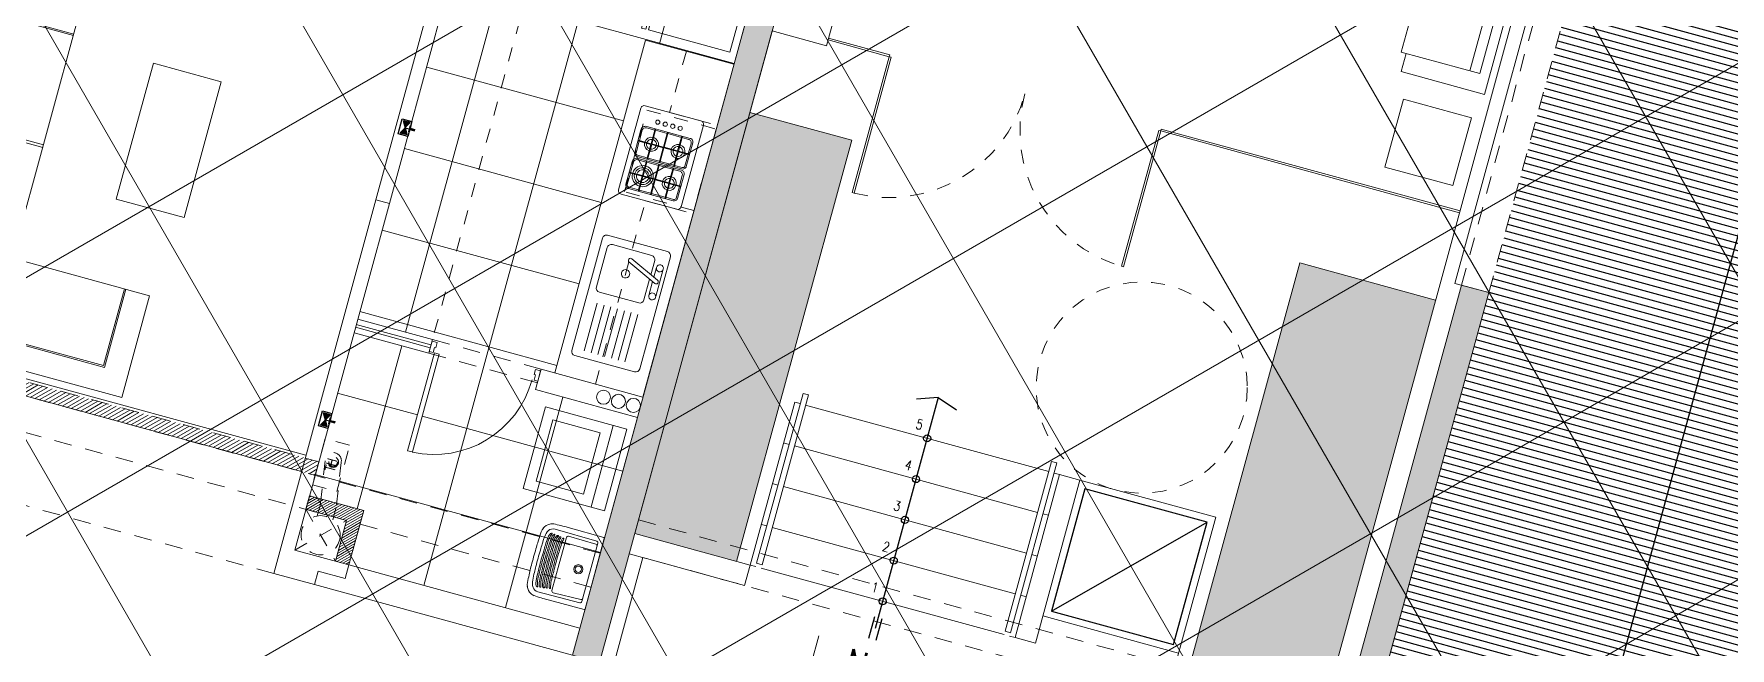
# Model space of a CAD drawing. Header units: inches. Extents: x 0 to 766, y -245 to 236.
# Drawn here: x 191.19 to 203.24, y 35.73 to 40.09 of the extents above; entities that cross this region are included whole.
import ezdxf
from ezdxf.enums import TextEntityAlignment as Align

# ---------------------------------------------------------------- set-up
doc = ezdxf.new("R2010")
doc.units = ezdxf.units.IN
doc.header["$MEASUREMENT"] = 0
doc.set_wipeout_variables(frame=1)
for name, pattern in [('CONTINUA', [0]), ('DASHED2', [0.375, 0.25, -0.125]), ('HIDDEN2', [0.1875, 0.125, -0.0625])]:
    doc.linetypes.add(name, pattern=pattern)
for name, color, linetype, lineweight in [('A-PLACAS', 251, 'Continuous', 9), ('A-VIGAS', 251, 'HIDDEN2', 9), ('BARANDAS', 251, 'Continuous', 9), ('COC-LAV', 251, 'Continuous', 9), ('DLP_ETAPAS', 251, 'Continuous', 9), ('DLP_HATCH', 251, 'Continuous', 9), ('Gas', 251, 'G_Larga', 9), ('HATCH', 251, 'Continuous', 9), ('MOBILIARIO', 251, 'Continuous', 9), ('MURO-BAJO', 251, 'Continuous', 9), ('MUROS', 251, 'Continuous', 9), ('NIVELES-NPT', 251, 'Continuous', 9), ('PROYECCION', 251, 'DASHED2', 9), ('PROYECCIONES', 251, 'HIDDEN2', 9), ('PUERTAS', 251, 'Continuous', 9), ('RED-PLUVIAL', 251, 'Continuous', 9), ('TEXTO-INDICACIONES', 251, 'Continuous', 9), ('TEXTOINDICACIONES', 251, 'Continuous', 9), ('VEGETACION', 251, 'Continuous', 9), ('VIDRIOS', 251, 'Continuous', 9)]:
    doc.layers.add(name, color=color, linetype=linetype, lineweight=lineweight)
doc.styles.add('AREAS', font='ARIALN.TTF', dxfattribs={"width": 0.8})
doc.styles.add('ROMANS', font='romans.shx', dxfattribs={"width": 0.8})
doc.styles.get("Standard").update_dxf_attribs({"font": 'arial.ttf'})
doc.linetypes.add('G_Larga', pattern='A,2,-0.01,["G",Standard,S=0.1,R=0,X=0,Y=-0.05],-0.1', length=2.11)

# ---------------------------------------------------------------- blocks, each defined once
blk = doc.blocks.new('VEREDAS-EXTER_01')
at = {"layer": 'VEGETACION'}
h = blk.add_hatch(dxfattribs=at)
h.set_pattern_fill('AR-SAND', color=256, scale=0.001)
h.set_pattern_definition([(37.5, (0, 0), (-0.00160003, 0.048941324), [0, -0.038608, 0, -0.04318, 0, -0.041275]), (7.5, (0, 0), (0.04495233, 0.07168251), [0, -0.020828, 0, -0.034798, 0, -0.013335]), (327.5, (-0.03124, 0), (0.07909924, 0.00014372), [0, -0.0127, 0, -0.04572, 0, -0.05969]), (317.5, (-0.03124, 0), (0.07635565, 0.02229293), [0, -0.00635, 0, -0.029972, 0, -0.03429])])
h.paths.add_polyline_path([(1.385, -1.2), (1.385, -2.7), (22.778, -2.7, 0.414214), (24.278, -1.2)])
h.paths.add_polyline_path([(1.42, -1.626), (2.436, -1.626), (2.436, -1.266), (1.42, -1.266)], flags=24)
blk = doc.blocks.new('ESTR_PISO-1_PISO')
at = {"layer": 'HATCH'}
h = blk.add_hatch(color=256, dxfattribs=at)
h.dxf.hatch_style = 1
h.paths.add_polyline_path([(-21.6, -10), (-21.8, -10), (-21.8, -13.5), (-21.6, -13.5)])
h.paths.add_polyline_path([(-21.46, -5.2), (-22.16, -5.2), (-22.16, -5.45), (-21.46, -5.45)])
h.paths.add_polyline_path([(-21.6, -7.25), (-21.6, -7.5), (-29.75, -7.5), (-29.75, -12.9), (-30, -12.9), (-30, -7.25)])
h.paths.add_polyline_path([(-15.35, -5.8), (-15.35, -6.05), (-20.4, -6.05), (-20.4, -5.8)])
h.paths.add_polyline_path([(-18.3, -7.25), (-18.3, -7.5), (-16.25, -7.5), (-16.25, -14), (-16.05, -14), (-16.05, -7.25)])
h.paths.add_polyline_path([(-15.35, 0.2), (-15.35, 0.45), (-16.6, 0.45), (-16.6, 0.2)])
h.paths.add_polyline_path([(-7.15, -2), (-7.4, -2), (-7.4, 0), (-7.15, 0)])
h.paths.add_polyline_path([(-10.65, -3.35), (-10.85, -3.35), (-10.85, 0.45), (-10.65, 0.45)])
h.paths.add_polyline_path([(-7.4, -6), (-7.4, -6.25), (-6.2, -6.25), (-6.2, -6)])
h.paths.add_polyline_path([(0, 0), (-0.2, 0), (-0.2, -5.5), (0, -5.5)])
h.paths.add_polyline_path([(-0.2, -6), (0, -6), (0, -13.2), (-0.2, -13.2)])
h.paths.add_polyline_path([(-6.4, -13.7), (-6.15, -13.7), (-6.15, -11.15), (-6.4, -11.15)])
h.paths.add_polyline_path([(-10.85, -13.2), (-10.85, -9.8), (-10.65, -9.8), (-10.65, -13.2)])
h.paths.add_polyline_path([(-10.65, -5.05), (-10.9, -5.05), (-10.9, -6.05), (-10.65, -6.05)])
h.paths.add_polyline_path([(-27, -11.05), (-27, -13.5), (-26.8, -13.5), (-26.8, -11.05)])
h = blk.add_hatch(dxfattribs=at)
h.set_pattern_fill('ANSI31', color=256, scale=0.0075)
h.set_pattern_definition([(45, (-486.744266, -190.473816), (-0.0168379802, 0.0168379802), [])])
h.paths.add_polyline_path([(-21.6, -13.15), (-18.35, -13.15), (-18.35, -13.25), (-21.6, -13.25)])
at = {"layer": 'A-PLACAS', "elevation": 0}
for points in [[(-18.3, -7.25), (-18.3, -7.5), (-16.25, -7.5), (-16.25, -14), (-16.05, -14), (-16.05, -7.25)], [(-10.85, -13.2), (-10.85, -9.8), (-10.65, -9.8), (-10.65, -13.2)]]:
    blk.add_lwpolyline(points, close=True, dxfattribs=at)
at = {"layer": 'A-VIGAS'}
for p, q in [((-10.85, -9.8, 0), (-10.85, -6.05, 0)), ((-10.65, -9.8, 0), (-10.65, -6.05, 0)), ((-16.05, -12.95, 0), (-10.85, -12.95, 0)), ((-21.6, -13.15, 0), (-18.35, -13.15, 0)), ((-16.25, -13.25, 0), (-21.6, -13.25, 0)), ((-18.35, -13.25, 0), (-18.35, -13.15, 0)), ((-16.05, -13.2, 0), (-10.85, -13.2, 0)), ((-16.25, -13.5, 0), (-21.6, -13.5, 0))]:
    blk.add_line(p, q, dxfattribs=at)
blk = doc.blocks.new('A$C4C386D98')
at = {"layer": 'MOBILIARIO'}
for p, q in [((-1.567, 0), (-1.567, 0.614)), ((-1.567, 0.614), (-1.433, 0.614)), ((-1.433, 0.072), (-1.433, 0.65)), ((-0.133, 0.65), (-1.433, 0.65)), ((-0.783, 0.144), (-0.783, 0.65)), ((-0.133, 0.072), (-0.133, 0.65)), ((-0.133, 0.072), (-0.133, 0.65)), ((0, 0.614), (-0.133, 0.614)), ((0, 0), (0, 0.614)), ((-1.433, 0.144), (-0.133, 0.144)), ((-1.567, 0), (0, 0)), ((-1.433, 0.072), (-0.133, 0.072))]:
    blk.add_line(p, q, dxfattribs=at)
blk = doc.blocks.new('NPT')
at = {"layer": 'NIVELES-NPT'}
h = blk.add_hatch(color=256, dxfattribs=at)
h.paths.add_polyline_path([(0, -0.0613), (0, 0), (-0.0603, 0, 0.004279), (-0.0603, -0.001, 0.414214)])
h.paths.add_polyline_path([(0, 0), (0.0603, 0, 0.409209), (0, 0.0593)])
blk.add_line((0.932, 0), (-0.1193, 0), dxfattribs=at)
blk.add_lwpolyline([(0, -0.1598), (0, 0.1494)], dxfattribs=at)
at = {"layer": 'NIVELES-NPT', "linetype": 'Continuous'}
blk.add_circle((0, -0.001), 0.0603, dxfattribs=at)
at = {"layer": 'NIVELES-NPT', "style": 'ROMANS', "width": 0.8}
blk.add_attdef('N.P.T.±0.00', (0.1175, 0.0358), '', height=0.1, dxfattribs=at)
blk = doc.blocks.new('A$C63D03590')
at = {"layer": 'Gas', "linetype": 'Continuous', "lineweight": 0, "true_color": 0xa87e00}
for points in [[(0.007, -0.059), (0.007, 0), (-0.008, 0), (-0.008, -0.059)], [(0.073, -0.073), (0.073, -0.157), (-0.073, -0.073), (-0.073, -0.157)], [(0.037, -0.059), (-0.038, -0.059), (-0.038, -0.066), (0.037, -0.066)]]:
    blk.add_hatch(color=44, dxfattribs=at).paths.add_polyline_path(points)
at = {"color": 44, "true_color": 0xa87e00}
for p, q in [((0.007, 0), (-0.008, 0)), ((-0.008, -0.059), (-0.008, 0)), ((0.007, -0.059), (0.007, 0)), ((-0.073, -0.073), (-0.073, -0.157)), ((0.073, -0.073), (-0.073, -0.157)), ((-0.073, -0.073), (0.073, -0.157)), ((-0.038, -0.059), (0.037, -0.059)), ((-0.038, -0.066), (-0.038, -0.059)), ((-0.038, -0.066), (0.037, -0.066)), ((0, -0.115), (0, -0.066)), ((0.037, -0.066), (0.037, -0.059)), ((0.073, -0.157), (0.073, -0.073))]:
    blk.add_line(p, q, dxfattribs=at)
at = {"color": 44, "linetype": 'CONTINUA', "lineweight": 30, "ltscale": 10, "true_color": 0xa87e00}
blk.add_line((0, -0.115), (0, -0.066), dxfattribs=at)
at = {"color": 44, "linetype": 'CONTINUA', "lineweight": 20, "ltscale": 10, "true_color": 0xa87e00}
for points in [[(-0.038, -0.059), (-0.038, -0.066), (0.037, -0.066), (0.037, -0.059), (0.007, -0.059), (0.007, 0), (-0.008, 0), (-0.008, -0.059), (-0.038, -0.059)], [(-0.073, -0.073), (0.073, -0.157), (0.073, -0.073), (-0.073, -0.157), (-0.073, -0.073)]]:
    blk.add_lwpolyline(points, dxfattribs=at)
at = {"color": 44, "linetype": 'CONTINUA', "lineweight": 20, "true_color": 0xa87e00}
blk.add_lwpolyline([(0.037, -0.059), (-0.038, -0.059), (-0.038, -0.066), (0.037, -0.066)], close=True, dxfattribs=at)
blk = doc.blocks.new('TERMA_SOLE-10L')
at = {"layer": 'COC-LAV', "color": 2, "linetype": 'HIDDEN2', "ltscale": 0.3}
blk.add_lwpolyline([(-0.17, 0), (-0.17, -0.18), (0.17, -0.18), (0.17, 0)], close=True, dxfattribs=at)
at = {"layer": 'TEXTO-INDICACIONES', "style": 'AREAS', "width": 0.8}
blk.add_text('TH', height=0.0753, dxfattribs=at).set_placement((0, -0.09, 0), align=Align.MIDDLE_CENTER)
blk = doc.blocks.new('LAV. AMAZONAS')
at = {"layer": 'COC-LAV'}
for p, q in [((0.26, 0), (-0.26, 0)), ((-0.265, -0.005), (-0.267, -0.269)), ((-0.227, -0.047), (-0.231, -0.355)), ((0.215, -0.035), (-0.215, -0.035)), ((-0.208, -0.249), (-0.204, -0.047)), ((0.208, -0.249), (0.204, -0.047)), ((0.227, -0.047), (0.231, -0.355)), ((0.265, -0.005), (0.267, -0.269)), ((0, -0.261), (-0.196, -0.261)), ((0, -0.261), (0.196, -0.261))]:
    blk.add_line(p, q, dxfattribs=at)
for points in [[(0, -0.417, -0.004925), (-0.06, -0.416, -0.00535), (-0.104, -0.415, -0.04023), (-0.16, -0.412, -0.10491), (-0.209, -0.397, -0.253945), (-0.231, -0.355, -0.253945)], [(0, -0.417, 0.004925), (0.06, -0.416, 0.00535), (0.104, -0.415, 0.04023), (0.16, -0.412, 0.10491), (0.209, -0.397, 0.253945), (0.231, -0.355, 0.253945)], [(-0.061, -0.449, 0.004927), (0, -0.45, 0.004927), (0.061, -0.449, 0.004927)]]:
    blk.add_lwpolyline(points, format="xyb", dxfattribs=at)
at = {"layer": 'COC-LAV', "color": 7}
for points in [[(0, -0.369, -0.004924), (-0.06, -0.368, -0.005443), (-0.104, -0.367, -0.041272), (-0.157, -0.364, -0.068174), (-0.183, -0.358, -0.157546), (-0.192, -0.352, -0.375783)], [(0, -0.358, -0.004924), (-0.06, -0.357, -0.005443), (-0.104, -0.356, -0.041272), (-0.157, -0.353, -0.068174), (-0.183, -0.347, -0.012686), (-0.188, -0.345)], [(0, -0.334, -0.004924), (-0.06, -0.333, -0.005443), (-0.104, -0.332, -0.041272), (-0.157, -0.329, -0.078711), (-0.18, -0.324, -0.062731), (-0.186, -0.321, -0.37117)], [(0, -0.345, -0.004924), (-0.06, -0.344, -0.005443), (-0.104, -0.343, -0.041272), (-0.157, -0.34, -0.078711), (-0.18, -0.335, -0.054156), (-0.185, -0.333, -0.37117)], [(0, -0.31, -0.004924), (-0.06, -0.309, -0.005443), (-0.104, -0.308, -0.041272), (-0.157, -0.305, -0.066903), (-0.183, -0.299, -0.004021)], [(0, -0.321, -0.004924), (-0.06, -0.32, -0.005443), (-0.104, -0.319, -0.041272), (-0.157, -0.316, -0.068069), (-0.183, -0.31, -0.158546)], [(0, -0.286, -0.004924), (-0.06, -0.285, -0.005443), (-0.104, -0.284, -0.041272), (-0.157, -0.281, -0.059773), (-0.18, -0.276, -0.37117)], [(0, -0.297, -0.004924), (-0.06, -0.296, -0.005443), (-0.104, -0.295, -0.041272), (-0.157, -0.292, -0.045554), (-0.178, -0.287)], [(0, -0.286, 0.004924), (0.06, -0.285, 0.005443), (0.104, -0.284, 0.041272), (0.157, -0.281, 0.059773), (0.18, -0.276, 0.37117)], [(0, -0.297, 0.004924), (0.06, -0.296, 0.005443), (0.104, -0.295, 0.041272), (0.157, -0.292, 0.045554), (0.178, -0.287)], [(0, -0.31, 0.004924), (0.06, -0.309, 0.005443), (0.104, -0.308, 0.041272), (0.157, -0.305, 0.066903), (0.183, -0.299, 0.004021)], [(0, -0.321, 0.004924), (0.06, -0.32, 0.005443), (0.104, -0.319, 0.041272), (0.157, -0.316, 0.068069), (0.183, -0.31, 0.158546)], [(0, -0.334, 0.004924), (0.06, -0.333, 0.005443), (0.104, -0.332, 0.041272), (0.157, -0.329, 0.078711), (0.18, -0.324, 0.062731), (0.186, -0.321, 0.37117)], [(0, -0.345, 0.004924), (0.06, -0.344, 0.005443), (0.104, -0.343, 0.041272), (0.157, -0.34, 0.078711), (0.18, -0.335, 0.054156), (0.185, -0.333, 0.37117)], [(0, -0.358, 0.004924), (0.06, -0.357, 0.005443), (0.104, -0.356, 0.041272), (0.157, -0.353, 0.068174), (0.183, -0.347, 0.012686), (0.188, -0.345)], [(0, -0.369, 0.004924), (0.06, -0.368, 0.005443), (0.104, -0.367, 0.041272), (0.157, -0.364, 0.068174), (0.183, -0.358, 0.157546), (0.192, -0.352, 0.375783)], [(0, -0.393, -0.004924), (-0.06, -0.392, -0.005443), (-0.104, -0.391, -0.041272), (-0.157, -0.388, -0.064512), (-0.185, -0.382, -0.157603), (-0.197, -0.372)], [(0, -0.382, -0.004924), (-0.06, -0.381, -0.005443), (-0.104, -0.38, -0.041272), (-0.157, -0.377, -0.068174), (-0.183, -0.371, -0.088848), (-0.19, -0.367, -0.37117)], [(0, -0.382, 0.004924), (0.06, -0.381, 0.005443), (0.104, -0.38, 0.041272), (0.157, -0.377, 0.068174), (0.183, -0.371, 0.088848), (0.19, -0.367, 0.37117)], [(0, -0.393, 0.004924), (0.06, -0.392, 0.005443), (0.104, -0.391, 0.041272), (0.157, -0.388, 0.064512), (0.185, -0.382, 0.157603), (0.197, -0.372)]]:
    blk.add_lwpolyline(points, format="xyb", dxfattribs=at)
at = {"layer": 'COC-LAV'}
for radius in [0.0325, 0.0225]:
    blk.add_circle((0, -0.12), radius, dxfattribs=at)
for centre, radius, start, end in [((-0.26, -0.005), 0.005, 90, 179.5983), ((0.26, -0.005), 0.005, 0.4017, 90), ((-0.215, -0.047), 0.012, 90, 179.3199), ((-0.192, -0.047), 0.012, 90, 178.9249), ((0.192, -0.047), 0.012, 1.0751, 90), ((0.215, -0.047), 0.012, 0.6801, 90), ((1.078, -0.281), 1.345, 179.4878, 183.9734), ((-0.196, -0.249), 0.012, 178.9249, 270), ((0.196, -0.249), 0.012, 270, 1.0751), ((-1.078, -0.281), 1.345, 356.0266, 0.5122), ((-0.202, -0.369), 0.0623, 183.9734, 209.8873), ((-0.181, -0.359), 0.0853, 209.3798, 246.4528), ((-0.165, -0.306), 0.14, 248.9414, 273.2067), ((-0.165, -1.267), 0.821, 85.8335, 89.4318), ((-0.019, 1.633), 2.083, 267.6113, 268.8381), ((0.019, 1.633), 2.083, 271.1619, 272.3887), ((0.165, -1.267), 0.821, 90.5682, 94.1665), ((0.165, -0.306), 0.14, 266.7933, 291.0586), ((0.181, -0.359), 0.0853, 293.5472, 330.6202), ((0.202, -0.369), 0.0623, 330.1127, 356.0266)]:
    blk.add_arc(centre, radius, start, end, dxfattribs=at)
at = {"layer": 'COC-LAV', "color": 7}
for centre, radius, start, end in [((-0.19, -0.349), 0.00418, 67.1844, 229.4438), ((-0.189, -0.322), 0.00344, 23.6624, 170.8884), ((-0.184, -0.323), 0.00817, 170.8884, 211.776), ((-0.181, -0.321), 0.0124, 211.776, 249.2633), ((-0.185, -0.303), 0.00409, 62.4907, 198.722), ((-0.179, -0.301), 0.01, 198.722, 245.4682), ((-0.181, -0.28), 0.00402, 67.2152, 203.9492), ((-0.173, -0.274), 0.0143, 212.1454, 249.2708), ((0.173, -0.274), 0.0143, 290.7292, 327.8546), ((0.181, -0.28), 0.00402, 336.0508, 112.7848), ((0.185, -0.303), 0.00409, 341.278, 117.5093), ((0.179, -0.301), 0.01, 294.5318, 341.278), ((0.181, -0.321), 0.0124, 290.7367, 328.224), ((0.189, -0.322), 0.00344, 9.1116, 156.3376), ((0.19, -0.349), 0.00418, 310.5562, 112.8156), ((0.184, -0.323), 0.00817, 328.224, 9.1116), ((-0.193, -0.369), 0.00427, 39.8792, 224.315), ((0.193, -0.369), 0.00427, 315.685, 140.1208)]:
    blk.add_arc(centre, radius, start, end, dxfattribs=at)
blk = doc.blocks.new('LAV_SEC')
at = {"layer": 'COC-LAV', "color": 7}
blk.add_line((0, -0.1), (-0.6, -0.1), dxfattribs=at)
at = {"layer": 'COC-LAV'}
blk.add_lwpolyline([(0, -0.6), (-0.6, -0.6), (-0.6, 0), (0, 0)], close=True, dxfattribs=at)
at = {"layer": 'COC-LAV', "color": 7}
blk.add_lwpolyline([(-0.075, -0.175), (-0.525, -0.175), (-0.525, -0.525), (-0.075, -0.525)], close=True, dxfattribs=at)
blk = doc.blocks.new('A$C2A08204E')
for p, q in [((0, 0), (0, 1.76)), ((0, 1.76), (2.575, 1.76)), ((2.575, 1.76), (2.575, 1.01)), ((0.175, 0.175), (0.175, 1.585)), ((0.175, 1.585), (2.4, 1.585)), ((0.185, 1.575), (0.75, 1.575)), ((0.185, 1.01), (0.185, 1.575)), ((0.75, 1.01), (0.75, 1.575)), ((0.76, 1.575), (1.565, 1.575)), ((0.76, 1.01), (0.76, 1.575)), ((1.565, 1.575), (1.565, 1.01)), ((1.585, 1.575), (2.39, 1.575)), ((1.585, 1.01), (1.585, 1.575)), ((2.39, 1.575), (2.39, 1.01)), ((2.4, 1.01), (2.4, 1.585)), ((0.185, 1.01), (0.75, 1.01)), ((0.185, 0.185), (0.185, 1)), ((0.75, 1), (0.185, 1)), ((0.75, 1), (0.75, 0)), ((2.575, 1.01), (0.76, 1.01)), ((0.75, 0.175), (0.175, 0.175)), ((0.75, 0.185), (0.185, 0.185)), ((0.75, 0), (0, 0))]:
    blk.add_line(p, q)
blk = doc.blocks.new('P-80 MARCO 3.5x1.5')
at = {"layer": 'PUERTAS'}
for p, q in [((0.038, 0.076), (0.038, 0.796)), ((0.038, 0.796), (0.073, 0.796)), ((0.073, 0.796), (0.073, 0.076)), ((0.038, 0.076), (0.073, 0.076))]:
    blk.add_line(p, q, dxfattribs=at)
at = {"layer": 'PUERTAS', "linetype": 'Continuous'}
for p, q in [((0, 0), (0, 0.076)), ((0, 0.076), (0.028, 0.076)), ((0, 0), (0.038, 0)), ((0.028, 0.076), (0.028, 0.038)), ((0.028, 0.038), (0.038, 0.038)), ((0.038, 0.038), (0.038, 0)), ((0.762, 0.038), (0.762, 0)), ((0.772, 0.038), (0.762, 0.038)), ((0.8, 0), (0.762, 0)), ((0.8, 0.076), (0.772, 0.076)), ((0.772, 0.076), (0.772, 0.038)), ((0.8, 0), (0.8, 0.076))]:
    blk.add_line(p, q, dxfattribs=at)
at = {"layer": 'PUERTAS', "color": 7, "linetype": 'Continuous'}
blk.add_arc((0.036, 0.076), 0.722, 0.052, 87.0968, dxfattribs=at)
blk = doc.blocks.new('A$C7F1F7E1E')
for p, q in [((0, 0.03), (0, 0.856)), ((0.47, 0.886), (0.03, 0.886)), ((0.5, 0.03), (0.5, 0.856)), ((0.1, 0.223), (0.1, 0.376)), ((0.42, 0.406), (0.13, 0.406)), ((0.45, 0.086), (0.45, 0.376)), ((0.025, 0.329), (0.025, 0.129)), ((0.056, 0.243), (0.275, 0.142)), ((0.075, 0.234), (0.075, 0.336)), ((0.044, 0.215), (0.261, 0.116)), ((0.075, 0.201), (0.075, 0.129)), ((0.1, 0.086), (0.1, 0.19)), ((0.03, 0), (0.47, 0)), ((0.42, 0.056), (0.13, 0.056))]:
    blk.add_line(p, q)
at = {"color": 7}
for p, q in [((0.114, 0.486), (0.114, 0.836)), ((0.164, 0.486), (0.164, 0.836)), ((0.214, 0.486), (0.214, 0.836)), ((0.264, 0.486), (0.264, 0.836)), ((0.314, 0.486), (0.314, 0.836)), ((0.364, 0.486), (0.364, 0.836)), ((0.414, 0.486), (0.414, 0.836))]:
    blk.add_line(p, q, dxfattribs=at)
for centre, major_axis, start_param, end_param in [((0.03, 0.856), (-0.0212, 0.0212), -0.785398, 0.785398), ((0.47, 0.856), (-0.0212, 0.0212), -2.356194, -0.785398), ((0.13, 0.376), (-0.0212, 0.0212), -0.785398, 0.785398), ((0.42, 0.376), (-0.0212, 0.0212), -2.356194, -0.785398), ((0.05, 0.229), (0.0106, 0.0106), 0.354541, 3.496133), ((0.266, 0.13), (0.0106, 0.0106), -2.738452, 0.356745), ((0.03, 0.03), (-0.0212, 0.0212), 0.785398, 2.356194), ((0.13, 0.086), (-0.0212, 0.0212), 0.785398, 2.356194), ((0.42, 0.086), (-0.0212, 0.0212), 2.356194, 3.926991), ((0.47, 0.03), (-0.0212, 0.0212), 2.356194, 3.926991)]:
    blk.add_ellipse(centre, major_axis=major_axis, ratio=1, start_param=start_param, end_param=end_param)
for centre, major_axis in [((0.05, 0.336), (-0.0177, 0.0177)), ((0.275, 0.231), (-0.0212, 0.0212)), ((0.05, 0.129), (-0.0177, 0.0177))]:
    blk.add_ellipse(centre, major_axis=major_axis, ratio=1)
blk = doc.blocks.new('REFRI')
at = {"layer": 'COC-LAV'}
for points in [[(-0.325, 0), (-0.325, -0.6), (0.325, -0.6), (0.325, 0)], [(-0.325, -0.62), (-0.325, -0.65), (0.325, -0.65), (0.325, -0.62)]]:
    blk.add_lwpolyline(points, close=True, dxfattribs=at)
blk = doc.blocks.new('A$C22310A6C')
blk.add_wipeout([(0.007, 0.453), (0.01, 0.455), (0.015, 0.458), (0.022, 0.46), (0.03, 0.46), (0.625, 0.46), (0.635, 0.458), (0.643, 0.453), (0.643, 0.453), (0.646, 0.448), (0.648, 0.444), (0.65, 0.439), (0.65, 0.025), (0.65, 0.022), (0.65, 0.02), (0.649, 0.019), (0.649, 0.017), (0.648, 0.016), (0.648, 0.015), (0.647, 0.014), (0.647, 0.012), (0.646, 0.012), (0.646, 0.011), (0.645, 0.01), (0.644, 0.008), (0.643, 0.007), (0.641, 0.006), (0.64, 0.005), (0.639, 0.004), (0.638, 0.003), (0.636, 0.003), (0.634, 0.002), (0.629, 0), (0.625, 0), (0.025, 0), (0.022, 0), (0.019, 0.001), (0.017, 0.001), (0.015, 0.002), (0.013, 0.003), (0.012, 0.004), (0.009, 0.005), (0.007, 0.007), (0.006, 0.008), (0.005, 0.011), (0.003, 0.014), (0.001, 0.017), (0.001, 0.019), (0, 0.024), (0, 0.027), (0, 0.435), (0, 0.44), (0.002, 0.445), (0.004, 0.448), (0.005, 0.45)])
at = {"lineweight": 5}
for points in [[(0.625, 0), (0.025, 0, -0.414214), (0, 0.025), (0, 0.435, -0.414214), (0.025, 0.46), (0.625, 0.46, -0.414214), (0.65, 0.435), (0.65, 0.025, -0.414214)], [(0.174, 0.04), (0.339, 0.04, 0.414214), (0.364, 0.065), (0.364, 0.395, 0.414214), (0.339, 0.42), (0.164, 0.42, 0.414214), (0.139, 0.395), (0.139, 0.075, 0.414214)], [(0.409, 0.04), (0.574, 0.04, 0.414214), (0.599, 0.065), (0.599, 0.395, 0.414214), (0.574, 0.42), (0.399, 0.42, 0.414214), (0.374, 0.395), (0.374, 0.075, 0.414214)]]:
    blk.add_lwpolyline(points, format="xyb", close=True, dxfattribs=at)
for points in [[(0.249, 0.41), (0.174, 0.41, 0.414214), (0.149, 0.385), (0.149, 0.337)], [(0.354, 0.337), (0.354, 0.395, 0.414214), (0.339, 0.41), (0.254, 0.41)], [(0.484, 0.41), (0.409, 0.41, 0.414214), (0.384, 0.385), (0.384, 0.337)], [(0.589, 0.337), (0.589, 0.395, 0.414214), (0.574, 0.41), (0.489, 0.41)], [(0.149, 0.137), (0.149, 0.075, 0.414214), (0.174, 0.05), (0.249, 0.05)], [(0.254, 0.05), (0.339, 0.05, 0.414214), (0.354, 0.065), (0.354, 0.137)], [(0.384, 0.137), (0.384, 0.075, 0.414214), (0.409, 0.05), (0.484, 0.05)], [(0.489, 0.05), (0.574, 0.05, 0.414214), (0.589, 0.065), (0.589, 0.137)]]:
    blk.add_lwpolyline(points, format="xyb", dxfattribs=at)
for points in [[(0.249, 0.41), (0.174, 0.41)], [(0.249, 0.42), (0.249, 0.337)], [(0.254, 0.42), (0.254, 0.337)], [(0.484, 0.41), (0.409, 0.41)], [(0.484, 0.42), (0.484, 0.337)], [(0.489, 0.42), (0.489, 0.337)], [(0.249, 0.337), (0.139, 0.337)], [(0.249, 0.332), (0.139, 0.332)], [(0.149, 0.332), (0.149, 0.232)], [(0.249, 0.332), (0.249, 0.232)], [(0.364, 0.337), (0.254, 0.337)], [(0.254, 0.332), (0.254, 0.232)], [(0.364, 0.332), (0.254, 0.332)], [(0.354, 0.232), (0.354, 0.332)], [(0.484, 0.337), (0.374, 0.337)], [(0.484, 0.332), (0.374, 0.332)], [(0.384, 0.332), (0.384, 0.232)], [(0.484, 0.332), (0.484, 0.232)], [(0.599, 0.337), (0.489, 0.337)], [(0.489, 0.332), (0.489, 0.232)], [(0.599, 0.332), (0.489, 0.332)], [(0.589, 0.232), (0.589, 0.332)], [(0.249, 0.232), (0.139, 0.232)], [(0.249, 0.227), (0.139, 0.227)], [(0.249, 0.142), (0.139, 0.142)], [(0.249, 0.137), (0.139, 0.137)], [(0.149, 0.227), (0.149, 0.142)], [(0.249, 0.227), (0.249, 0.142)], [(0.249, 0.137), (0.249, 0.127)], [(0.249, 0.137), (0.249, 0.04)], [(0.364, 0.232), (0.254, 0.232)], [(0.254, 0.227), (0.254, 0.142)], [(0.364, 0.227), (0.254, 0.227)], [(0.364, 0.142), (0.254, 0.142)], [(0.254, 0.137), (0.254, 0.127)], [(0.254, 0.137), (0.254, 0.04)], [(0.364, 0.137), (0.254, 0.137)], [(0.354, 0.142), (0.354, 0.227)], [(0.484, 0.232), (0.374, 0.232)], [(0.484, 0.227), (0.374, 0.227)], [(0.484, 0.142), (0.374, 0.142)], [(0.484, 0.137), (0.374, 0.137)], [(0.384, 0.227), (0.384, 0.142)], [(0.484, 0.227), (0.484, 0.142)], [(0.484, 0.137), (0.484, 0.127)], [(0.484, 0.137), (0.484, 0.04)], [(0.599, 0.232), (0.489, 0.232)], [(0.489, 0.227), (0.489, 0.142)], [(0.599, 0.227), (0.489, 0.227)], [(0.599, 0.142), (0.489, 0.142)], [(0.489, 0.137), (0.489, 0.127)], [(0.489, 0.137), (0.489, 0.04)], [(0.599, 0.137), (0.489, 0.137)], [(0.589, 0.142), (0.589, 0.227)]]:
    blk.add_lwpolyline(points, dxfattribs=at)
for centre in [(0.089, 0.307), (0.089, 0.252), (0.089, 0.197), (0.089, 0.142)]:
    blk.add_circle(centre, 0.015, dxfattribs=at)
for centre, radius, start, end in [((0.252, 0.335), 0.05, 92.866, 177.134), ((0.252, 0.335), 0.035, 94.096, 175.904), ((0.252, 0.335), 0.05, 2.866, 87.134), ((0.252, 0.335), 0.035, 4.096, 85.904), ((0.487, 0.335), 0.05, 92.866, 177.134), ((0.487, 0.335), 0.035, 94.096, 175.904), ((0.487, 0.335), 0.05, 2.866, 87.134), ((0.487, 0.335), 0.035, 4.096, 85.904), ((0.252, 0.335), 0.05, 182.866, 267.134), ((0.252, 0.335), 0.035, 184.096, 265.904), ((0.252, 0.335), 0.05, 272.866, 357.134), ((0.252, 0.335), 0.035, 274.096, 355.904), ((0.487, 0.335), 0.05, 182.866, 267.134), ((0.487, 0.335), 0.035, 184.096, 265.904), ((0.487, 0.335), 0.05, 272.866, 357.134), ((0.487, 0.335), 0.035, 274.096, 355.904), ((0.252, 0.14), 0.05, 92.866, 177.134), ((0.252, 0.14), 0.05, 182.866, 267.134), ((0.252, 0.14), 0.035, 94.096, 175.904), ((0.252, 0.14), 0.035, 184.096, 265.904), ((0.252, 0.14), 0.05, 2.866, 87.134), ((0.252, 0.14), 0.035, 4.096, 85.904), ((0.252, 0.14), 0.05, 272.866, 357.134), ((0.252, 0.14), 0.035, 274.096, 355.904), ((0.487, 0.14), 0.075, 91.9102, 178.0898), ((0.487, 0.14), 0.075, 181.9102, 268.0898), ((0.487, 0.14), 0.06, 92.388, 177.612), ((0.487, 0.14), 0.06, 182.388, 267.612), ((0.487, 0.14), 0.045, 93.1847, 176.8153), ((0.487, 0.14), 0.045, 183.1847, 266.8153), ((0.487, 0.14), 0.075, 1.9102, 88.0898), ((0.487, 0.14), 0.06, 2.388, 87.612), ((0.487, 0.14), 0.045, 3.1847, 86.8153), ((0.487, 0.14), 0.075, 271.9102, 358.0898), ((0.487, 0.14), 0.06, 272.388, 357.612), ((0.487, 0.14), 0.045, 273.1847, 356.8153)]:
    blk.add_arc(centre, radius, start, end, dxfattribs=at)
blk = doc.blocks.new('TORRE-B_PLAN-GEN')
h = blk.add_hatch()
h.set_pattern_fill('_USER', color=8, scale=0.05, angle=90, pattern_type=0)
h.set_pattern_definition([(360, (-107.4, 15.65), (2e-18, 0.05), [])])
h.paths.add_polyline_path([(-6.15, 3), (-3.1, 3), (-3.1, 15.45), (-6.15, 15.45)])
h.paths.add_polyline_path([(-10.65, 3), (-7.4, 3), (-7.4, 15.5), (-10.65, 15.5)])
at = {"layer": 'HATCH'}
h = blk.add_hatch(dxfattribs=at)
h.set_pattern_fill('_USER', color=256, scale=0.6, double=1, pattern_type=0)
h.set_pattern_definition([(270, (-16.25, 6.8), (0.6, 0), []), (0, (-16.25, 6.8), (8e-17, 0.6), [])])
h.paths.add_polyline_path([(-16.9, 6), (-16.25, 6), (-16.25, 6.8), (-18.4, 6.8), (-18.4, 5.9), (-18.35, 5.9), (-18.35, 3.55), (-17.8, 3.55), (-17.8, 3.538), (-17.762, 3.538), (-17.762, 3.5), (-17.772, 3.5), (-17.772, 3.462), (-17.8, 3.462), (-17.8, 3.45), (-18.35, 3.45), (-18.35, 2.25), (-17.95, 2.25), (-17.95, 1.85), (-16.3, 1.85), (-16.25, 1.85), (-16.25, 3.4), (-17, 3.4), (-17, 3.462), (-17.028, 3.462), (-17.028, 3.5), (-17.038, 3.5), (-17.038, 3.538), (-17, 3.538), (-17, 3.55), (-16.9, 3.55)])
h.paths.add_polyline_path([(-17.727, 3.462), (-17.727, 2.742), (-17.762, 2.742), (-17.762, 3.462)], flags=16)
h = blk.add_hatch(dxfattribs=at)
h.set_pattern_fill('ANSI31', color=256, scale=0.005)
h.set_pattern_definition([(45, (-474.647635, -161.197698), (-0.01122532015, 0.01122532015), [])])
h.paths.add_polyline_path([(-17.95, 1.85), (-17.95, 2.25), (-18.35, 2.25), (-18.35, 2.15), (-18.05, 2.15), (-18.05, 1.85)])
at = {"layer": 'VEGETACION', "true_color": 0x4d6600}
h = blk.add_hatch(dxfattribs=at)
h.set_pattern_fill('AR-SAND', color=58, scale=0.001, angle=15.2922)
h.set_pattern_definition([(52.792208, (-275.794266, -161.923824), (-0.014451256, 0.0467864774), [0, -0.038608, 0, -0.04318, 0, -0.041275]), (22.792208, (-275.794266, -161.923824), (0.024455035, 0.08100028), [0, -0.020828, 0, -0.034798, 0, -0.013335]), (342.792208, (-275.8244, -161.932064), (0.076260689, 0.021000411), [0, -0.0127, 0, -0.04572, 0, -0.05969]), (332.792208, (-275.8244, -161.932064), (0.067772563, 0.041641794), [0, -0.00635, 0, -0.029972, 0, -0.03429])])
h.paths.add_polyline_path([(-12, 5.7), (-12, 2.6), (-11, 2.6), (-11, 5.7)])
h.paths.add_polyline_path([(-16.05, 5.7), (-15.3, 5.7), (-15.3, 2.6), (-16.05, 2.6)])
for p, q in [((-9.05, 15.5, 0), (-9.05, 3, 0)), ((-14.225, 4.1, 0), (-14.225, 2.399, 0))]:
    blk.add_line(p, q)
at = {"color": 4}
for p, q in [((-14.225, 4.1, 0), (-14.372, 4.049, 0)), ((-14.225, 4.1, 0), (-14.078, 4.049, 0)), ((-13.05, 2.85, 0), (-12.15, 3.75, 0))]:
    blk.add_line(p, q, dxfattribs=at)
at = {"elevation": 0}
for points in [[(-18.35, 4.895), (-18.42, 4.895), (-18.42, 5.005), (-18.35, 5.005)], [(-18.35, 2.745), (-18.42, 2.745), (-18.42, 2.855), (-18.35, 2.855)]]:
    blk.add_lwpolyline(points, close=True, dxfattribs=at)
at = {"color": 4, "elevation": 0}
blk.add_lwpolyline([(-12.15, 3.75), (-13.05, 3.75), (-13.05, 2.85), (-12.15, 2.85)], close=True, dxfattribs=at)
for points in [[(-14.252, 2.479), (-14.252, 2.319)], [(-14.198, 2.479), (-14.198, 2.319)]]:
    blk.add_lwpolyline(points, dxfattribs=at)
for centre in [(-14.225, 3.8, 0), (-14.225, 3.5, 0), (-14.225, 3.2, 0), (-14.225, 2.9, 0), (-14.225, 2.6, 0)]:
    blk.add_circle(centre, 0.025)
at = {"layer": 'BARANDAS'}
for p, q in [((-15.16, 3.875, 0), (-15.16, 2.625, 0)), ((-15.12, 3.875, 0), (-15.16, 3.875, 0)), ((-15.12, 3.875, 0), (-15.12, 2.625, 0)), ((-13.33, 3.875, 0), (-13.33, 2.625, 0)), ((-13.29, 3.875, 0), (-13.33, 3.875, 0)), ((-13.29, 3.875, 0), (-13.29, 2.625, 0))]:
    blk.add_line(p, q, dxfattribs=at)
at = {"layer": 'BARANDAS', "elevation": 0}
for points in [[(-15.12, 2.625), (-15.16, 2.625)], [(-13.29, 2.625), (-13.33, 2.625)]]:
    blk.add_lwpolyline(points, dxfattribs=at)
at = {"layer": 'MOBILIARIO', "elevation": 0}
for points in [[(-11.096, 7.016), (-11.096, 6.516), (-11.596, 6.516), (-11.596, 7.016)], [(-20.23, 4.92), (-20.23, 3.92), (-19.73, 3.92), (-19.73, 4.92)]]:
    blk.add_lwpolyline(points, close=True, dxfattribs=at)
at = {"layer": 'MURO-BAJO'}
for p, q in [((-16.9, 6, 0), (-16.9, 3.55, 0)), ((-16.9, 6, 0), (-16.25, 6, 0)), ((-15.3, 5.7, 0), (-16.05, 5.7, 0)), ((-13.25, 3.8, 0), (-13.25, 2.6, 0)), ((-13.1, 3.8, 0), (-13.25, 3.8, 0)), ((-13.1, 2.6, 0), (-13.1, 3.8, 0)), ((-18.35, 3.55, 0), (-17.8, 3.55, 0)), ((-17.8, 3.55, 0), (-17.8, 3.45, 0)), ((-18.35, 3.45, 0), (-17.8, 3.45, 0)), ((-13.1, 2.6, 0), (-13.25, 2.6, 0))]:
    blk.add_line(p, q, dxfattribs=at)
at = {"layer": 'MURO-BAJO', "color": 4}
for p, q in [((-21.6, 2.52, 0), (-18.45, 2.52, 0)), ((-21.6, 2.4, 0), (-18.45, 2.4, 0)), ((-17.95, 1.85, 0), (-16.25, 1.85, 0)), ((-18.15, 1.65, 0), (-16.25, 1.65, 0))]:
    blk.add_line(p, q, dxfattribs=at)
at = {"layer": 'MURO-BAJO', "elevation": 0}
for points in [[(-18.35, 4.4), (-18.35, 5.8), (-18.45, 5.8), (-18.45, 4.4)], [(-15.3, 2.6), (-15.3, 5.7)], [(-12, 2.6), (-12, 5.7), (-11, 5.7)], [(-15.16, 3.8), (-15.2, 3.8)], [(-15.2, 2.6), (-15.2, 3.8)], [(-13.33, 3.8), (-15.12, 3.8)], [(-13.25, 3.8), (-13.29, 3.8)], [(-12.1, 3.8), (-13.1, 3.8)], [(-12.1, 2.6), (-12.1, 3.8)], [(-15.16, 3.5), (-15.2, 3.5)], [(-13.33, 3.5), (-15.12, 3.5)], [(-13.25, 3.5), (-13.29, 3.5)], [(-15.16, 3.2), (-15.2, 3.2)], [(-13.33, 3.2), (-15.12, 3.2)], [(-13.25, 3.2), (-13.29, 3.2)], [(-15.16, 2.9), (-15.2, 2.9)], [(-13.33, 2.9), (-15.12, 2.9)], [(-13.25, 2.9), (-13.29, 2.9)], [(-12.1, 2.8), (-13.1, 2.8)], [(-15.16, 2.6), (-15.2, 2.6)], [(-13.33, 2.6), (-15.12, 2.6)], [(-13.25, 2.6), (-13.29, 2.6)]]:
    blk.add_lwpolyline(points, dxfattribs=at)
at = {"layer": 'MUROS'}
for p, q in [((-11, 2.6, 0), (-11, 13.45, 0)), ((-10.9, 9.6, 0), (-10.9, 5.85, 0)), ((-16.25, 6.8, 0), (-16.25, 3.55, 0)), ((-10.65, 5.85, 0), (-10.9, 5.85, 0)), ((-10.65, 5.85, 0), (-10.65, 2.45, 0)), ((-18.45, 4.4, 0), (-18.45, 1.65, 0)), ((-18.45, 4.4, 0), (-18.35, 4.4, 0)), ((-18.35, 4.4, 0), (-18.35, 1.85, 0)), ((-17, 3.55, 0), (-16.25, 3.55, 0)), ((-17, 3.55, 0), (-17, 3.4, 0)), ((-17, 3.4, 0), (-16.25, 3.4, 0)), ((-16.25, 3.4, 0), (-16.25, 1.65, 0)), ((-17.95, 1.85, 0), (-18.35, 1.85, 0)), ((-17.95, 1.75, 0), (-17.95, 1.85, 0)), ((-18.15, 1.65, 0), (-18.15, 1.75, 0)), ((-17.95, 1.75, 0), (-18.15, 1.75, 0)), ((-18.45, 1.65, 0), (-18.15, 1.65, 0))]:
    blk.add_line(p, q, dxfattribs=at)
at = {"layer": 'MUROS', "color": 3, "elevation": 0}
blk.add_lwpolyline([(-17.95, 1.85), (-17.95, 2.25), (-18.35, 2.25), (-18.35, 2.15), (-18.05, 2.15), (-18.05, 1.85)], close=True, dxfattribs=at)
at = {"layer": 'PROYECCION', "color": 251, "ltscale": 0.3}
blk.add_circle((-12.85, 4.55, 0), 0.75, dxfattribs=at)
at = {"layer": 'PROYECCIONES'}
for p, q in [((-17.8, 3.55, 0), (-17, 3.55, 0)), ((-17.8, 3.45, 0), (-17, 3.45, 0))]:
    blk.add_line(p, q, dxfattribs=at)
at = {"layer": 'PROYECCIONES', "color": 7, "ltscale": 0.25}
for p, q in [((-18.195, 2.537, 0), (-18.146, 2.221, 0)), ((-18.309, 2.519, 0), (-18.26, 2.213, 0)), ((-18.26, 2.213, 0), (-18.26, 2.126, 0)), ((-18.146, 2.221, 0), (-18.146, 2.129, 0))]:
    blk.add_line(p, q, dxfattribs=at)
at = {"layer": 'PROYECCIONES', "ltscale": 0.5}
for p, q in [((-18.35, 2.15, 0), (-18.05, 1.85, 0)), ((-18.35, 1.85, 0), (-18.05, 2.15, 0))]:
    blk.add_line(p, q, dxfattribs=at)
at = {"layer": 'PROYECCIONES', "ltscale": 0.5, "elevation": 0}
blk.add_lwpolyline([(-18.35, 5.9), (-17.8, 5.9), (-17.8, 3.55)], dxfattribs=at)
at = {"layer": 'PROYECCIONES', "elevation": 0}
blk.add_lwpolyline([(-18.45, 1.65), (-22.1, 1.65), (-22.1, 2.15)], dxfattribs=at)
at = {"layer": 'PROYECCIONES', "color": 7, "ltscale": 0.25}
for centre, radius in [((-18.251, 2.525, 0), 0.0379), ((-18.251, 2.525, 0), 0.0379), ((-18.251, 2.525, 0), 0.0305), ((-18.251, 2.525, 0), 0.0305), ((-18.2, 2, 0), 0.139)]:
    blk.add_circle(centre, radius, dxfattribs=at)
at = {"layer": 'PROYECCIONES', "color": 8, "ltscale": 0.5}
for centre, start, end in [((-15.2, 6.343, 0), 270.8704, 359.9954), ((-13.2, 6.343, 0), 180.0046, 269.1296)]:
    blk.add_arc(centre, 1, start, end, dxfattribs=at)
at = {"layer": 'PROYECCIONES', "color": 7, "ltscale": 0.25}
blk.add_arc((-18.253, 2.534, 0), 0.0576, 2.597, 194.9852, dxfattribs=at)
at = {"layer": 'RED-PLUVIAL'}
for centre in [(-16.52, 3.475, 0), (-16.41, 3.475, 0), (-16.3, 3.475, 0)]:
    blk.add_circle(centre, 0.05, dxfattribs=at)
at = {"layer": 'VIDRIOS'}
for p, q in [((-18.35, 3.51, 0), (-17.8, 3.51, 0)), ((-18.35, 3.49, 0), (-17.8, 3.49, 0))]:
    blk.add_line(p, q, dxfattribs=at)
at = {"layer": 'VIDRIOS', "elevation": 0}
for points in [[(-15.65, 6.357), (-15.2, 6.357), (-15.2, 6.343), (-15.65, 6.343)], [(-15.185, 6.343), (-15.185, 5.343), (-15.2, 5.343), (-15.2, 6.343)], [(-13.215, 6.343), (-13.215, 5.343), (-13.2, 5.343), (-13.2, 6.343)], [(-13.2, 6.357), (-11, 6.357), (-11, 6.343), (-13.2, 6.343)]]:
    blk.add_lwpolyline(points, close=True, dxfattribs=at)
blk.add_blockref('ESTR_PISO-1_PISO', (0, 15.65, 0))
at = {"xscale": 0.6023723109924508, "yscale": 0.6023723109924508, "zscale": 0.6023723109924508, "rotation": 270}
for p in [(-18.314, 4.95, 0), (-18.314, 2.8, 0)]:
    blk.add_blockref('A$C63D03590', p, dxfattribs=at)
at = {"rotation": 90}
blk.add_blockref('TERMA_SOLE-10L', (-18.35, 2.5, 0), dxfattribs=at)
at = {"layer": 'COC-LAV', "extrusion": (-4.49068e-08, -3.60284e-08, 1), "rotation": 270}
blk.add_blockref('REFRI', (-16.3, 6.4, 0), dxfattribs=at)
at = {"layer": 'COC-LAV', "extrusion": (-4.49068e-08, 3.60285e-08, 1), "rotation": 180}
blk.add_blockref('A$C7F1F7E1E', (-16.325, 4.593, 0), dxfattribs=at)
at = {"layer": 'COC-LAV', "extrusion": (4.49137e-08, -3.60199e-08, 1), "rotation": 270.0041860354642}
blk.add_blockref('LAV_SEC', (-16.3, 2.7, 0), dxfattribs=at)
at = {"layer": 'COC-LAV', "extrusion": (4.49111e-08, -3.60232e-08, 1), "rotation": 270}
blk.add_blockref('LAV. AMAZONAS', (-16.25, 2.25, 0), dxfattribs=at)
at = {"layer": 'MOBILIARIO'}
for name, p, rotation in [('A$C4C386D98', (-11.05, 8.767, 0), 90.00011406988068), ('A$C2A08204E', (-19.82, 2.57, 0), 90)]:
    blk.add_blockref(name, p, dxfattribs=dict(at, rotation=rotation))
at = {"layer": 'NIVELES-NPT', "xscale": 2, "yscale": 2, "zscale": 2}
blk.add_blockref('NPT', (-14.597, 1.946, 0), dxfattribs=at).add_auto_attribs({'N.P.T.±0.00': 'N.P.T. +0.65'})
at = {"layer": 'PUERTAS', "linetype": 'Continuous', "extrusion": (4.49068e-08, 3.60286e-08, -1), "zscale": -1, "rotation": 180}
blk.add_blockref('P-80 MARCO 3.5x1.5', (17.8, 3.538, 0), dxfattribs=at)
at = {"layer": 'TEXTOINDICACIONES', "linetype": 'ByBlock', "style": 'ROMANS', "text_generation_flag": 6, "width": 0.8}
for s, p in [('5', (-14.303, 3.846, 0)), ('4', (-14.303, 3.546, 0)), ('3', (-14.303, 3.246, 0)), ('2', (-14.303, 2.946, 0)), ('1', (-14.303, 2.646, 0))]:
    blk.add_text(s, height=0.07, rotation=180, dxfattribs=at).set_placement(p, align=Align.CENTER)
at = {"layer": 'COC-LAV', "rotation": 270}
blk.add_blockref('A$C22310A6C', (-16.805, 5.55, 0), dxfattribs=at)
at = {"layer": 'MUROS', "elevation": 0}
blk.add_lwpolyline([(-16.45, 8.4), (-15.65, 8.4), (-15.65, 6.3), (-16.05, 6.3), (-16.05, 2.6), (-15.2, 2.6), (-15.2, 2.45), (-15.95, 2.45), (-15.95, 1.65)], dxfattribs=at)
at = {"layer": 'PROYECCIONES', "ltscale": 0.5, "elevation": 0}
for points in [[(-16.6, 6), (-16.6, 5.55), (-16.25, 5.55)], [(-16.6, 3.55), (-16.6, 4.9), (-16.25, 4.9)]]:
    blk.add_lwpolyline(points, dxfattribs=at)
blk.add_lwpolyline([(-16.25, 4.923), (-16.76, 4.923), (-16.76, 5.523), (-16.25, 5.523)], close=True, dxfattribs=at)
blk = doc.blocks.new('ETAPAS_EL-ROSARIO-01')
at = {"layer": 'DLP_HATCH'}
h = blk.add_hatch(dxfattribs=at)
h.set_pattern_fill('NET', color=8, scale=0.5, angle=30)
h.set_pattern_definition([(30, (-226598.6886, -8188115.8588), (-0.79375, 1.3748153285), []), (120, (-226598.6886, -8188115.8588), (-1.3748153285, -0.79375), [])])
edge = h.paths.add_edge_path()
edge.add_line((-5.119, -39.381), (-2.145, -34.363))
edge.add_line((-2.145, -34.363), (-0.724, -35.171))
edge.add_line((-0.724, -35.171), (6.174, -23.159))
edge.add_line((6.174, -23.159), (4.372, -12.487))
edge.add_line((4.372, -12.487), (3.084, -7.413))
edge.add_line((3.084, -7.413), (0.603, -1.453))
edge.add_line((0.603, -1.453), (-26.059, -11.422))
edge.add_line((-26.059, -11.422), (-38.307, -6.003))
edge.add_line((-38.307, -6.003), (-39.011, -15.829))
edge.add_line((-39.011, -15.829), (-41.046, -27.66))
edge.add_arc((-46.96, -26.643), 6, 309.9256, 350.2403, ccw=False)
edge.add_line((-43.109, -31.244), (-48.931, -36.117))
edge.add_line((-48.931, -36.117), (-63.585, -32.11))
edge.add_line((-63.585, -32.11), (-61.272, -23.647))
edge.add_line((-61.272, -23.647), (-60.866, -17.421))
edge.add_line((-60.866, -17.421), (-71.969, -14.997))
edge.add_line((-71.969, -14.997), (-72.464, -16.807))
edge.add_line((-72.464, -16.807), (-97.988, -9.828))
edge.add_line((-97.988, -9.828), (-103.811, -36.553))
edge.add_line((-103.811, -36.553), (-110.354, -66.425))
edge.add_line((-110.354, -66.425), (-53.618, -81.618))
edge.add_line((-53.618, -81.618), (-44.925, -72.72))
edge.add_line((-44.925, -72.72), (-5.119, -39.381))

msp = doc.modelspace()

# ---------------------------------------------------------------- block references
at = {"color": 251, "rotation": 344.7077915635685}
msp.add_blockref('VEREDAS-EXTER_01', (176.561, 39.01, 0), dxfattribs=at)

# ---------------------------------------------------------------- next in the draw order: block references
at = {"color": 251, "rotation": 344.7077888221265}
msp.add_blockref('TORRE-B_PLAN-GEN', (210.252, 29.798, 0), dxfattribs=at)

# ---------------------------------------------------------------- next in the draw order: block references
at = {"layer": 'DLP_ETAPAS', "color": 251}
msp.add_blockref('ETAPAS_EL-ROSARIO-01', (278.46, 96.255, 0), dxfattribs=at)

doc.saveas('drawing.dxf')
